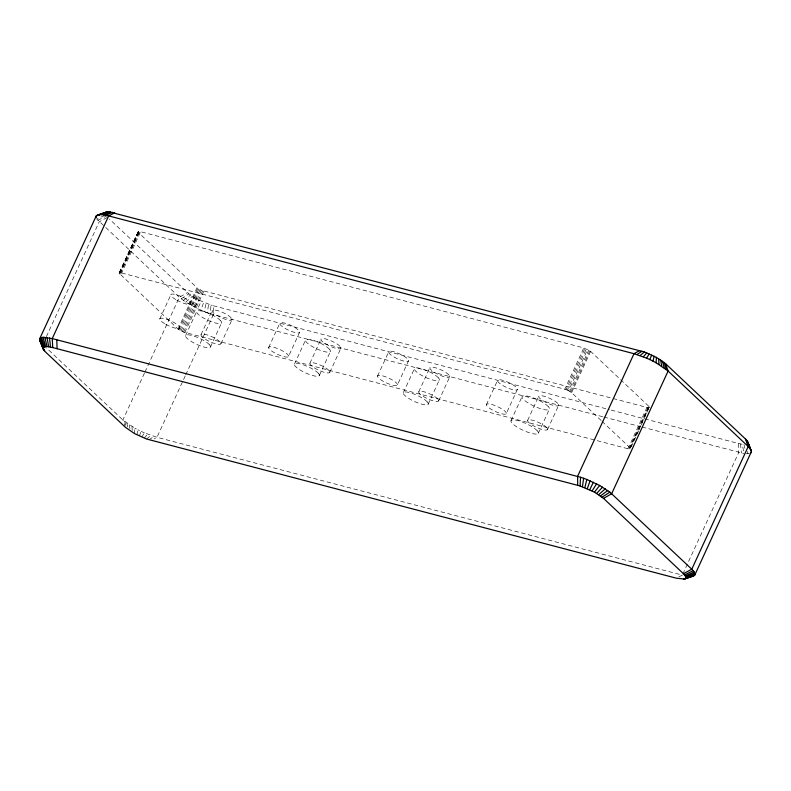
<?xml version="1.0" encoding="UTF-8"?>
<svg xmlns="http://www.w3.org/2000/svg" width="791" height="791" viewBox="0 0 791 791"><rect width="100%" height="100%" fill="white"/><g stroke="black" fill="none" stroke-linecap="round" stroke-linejoin="round"><path stroke-width="0.59" stroke-dasharray="3.96 2.97" d="M602.643 416.709L210.475 313.76L210.9 305.039L198.867 300.096L188.901 293.856L109.336 218.988M134.569 433.616L134.895 428.218L122.892 419.972L46.353 347.842M210.475 313.76L207.371 312.732L208.567 304.268M136.892 434.842L137.99 429.859L134.895 428.218M207.371 312.732L204.157 311.535L206.164 303.368M204.157 311.535L200.884 310.191L203.712 302.36M139.285 436.009L141.194 431.421L137.99 429.859M46.382 336.679L99.221 221.796L107.546 217.288M649.342 406.811L629.814 449.001L627.965 448.744L183.621 332.121L178.015 329.036L119.134 273.152L138.138 231.842L139.631 231.456L583.807 347.921L590.63 351.382L649.342 406.811L639.227 429.592M119.134 273.152L138.316 231.545M119.303 273.607L138.138 231.842M119.322 272.855L138.83 231.417M119.787 274.161L138.791 232.851L138.296 232.297M119.827 272.727L120.637 272.766L139.631 231.456M120.637 272.766L121.676 272.984L140.679 231.674M159.742 319.04L170.826 294.924M144.437 373.125L122.892 419.972L125.097 426.28M144.951 372.007L179.33 297.278L187.437 292.591M178.015 329.036L197.018 287.726L138.791 232.851M178.806 329.679L197.799 288.369L197.018 287.726M179.834 330.351L198.828 289.041L197.799 288.369M181.03 331.014L200.034 289.704L198.828 289.041M182.326 331.617L201.329 290.307L646.959 407.434L649.5 407.256M183.621 332.121L202.625 290.811M184.837 332.497L203.831 291.187M185.618 335.513L196.712 311.397M201.003 334.722L212.087 310.606M185.213 375.952L156.994 437.294L154.156 438.886M185.727 374.835L213.422 314.61L213.293 305.721L210.9 305.039M210.426 347.061L221.52 322.946M220.936 343.749L232.03 319.633M268.614 347.605L279.707 323.489M288.636 356.207L288.31 355.317A10.945 2.67 24.7 0 0 273.696 347.259A10.945 2.67 24.7 0 0 271.481 350.897L273.548 352.252A10.945 2.67 24.7 0 0 288.636 356.207L299.72 332.091L299.403 331.202A10.945 2.67 24.7 0 0 284.79 323.143A10.945 2.67 24.7 0 0 282.575 326.782L284.641 328.127A10.945 2.67 24.7 0 0 299.72 332.091M294.489 364.078L305.583 339.962M309.874 363.287L320.968 339.171M319.307 375.616L330.391 351.501M329.817 372.314L340.911 348.198M377.495 376.16L388.589 352.044M397.507 384.762L397.191 383.872A10.945 2.67 24.7 0 0 382.567 375.824A10.945 2.67 24.7 0 0 380.362 379.462L382.419 380.807A10.945 2.67 24.7 0 0 397.507 384.762L408.601 360.647L408.285 359.757A10.945 2.67 24.7 0 0 393.661 351.698A10.945 2.67 24.7 0 0 391.456 355.347L393.513 356.692A10.945 2.67 24.7 0 0 408.601 360.647M403.37 392.643L414.464 368.527M418.755 391.842L429.839 367.726M428.178 404.181L439.272 380.066M438.698 400.869L449.782 376.753M486.366 404.725L497.46 380.609M506.388 413.327L506.062 412.437A10.945 2.67 24.7 0 0 491.448 404.379A10.945 2.67 24.7 0 0 489.243 408.018L491.3 409.372A10.945 2.67 24.7 0 0 506.388 413.327L517.472 389.212L517.156 388.322A10.945 2.67 24.7 0 0 502.542 380.263A10.945 2.67 24.7 0 0 500.327 383.902L502.394 385.257A10.945 2.67 24.7 0 0 517.472 389.212M511.006 420.624L522.1 396.509M527.627 420.407L538.72 396.291M538.295 433.32L549.389 409.204M121.676 272.984L564.804 389.231L583.807 347.921M547.57 429.434L558.664 405.318M564.804 389.231L566.02 389.597L585.014 348.287M566.02 389.597L567.315 390.111L586.309 348.801M601.19 420.545L571.626 392.692L568.61 390.714L587.604 349.404M569.807 391.377L588.811 350.067M570.835 392.049L589.839 350.739M571.626 392.692L590.63 351.382M627.965 448.744L646.959 407.434M629.003 448.962L648.007 407.652M638.713 430.709L630.318 448.873L629.854 447.568L648.857 406.258M682.841 573.989L738.754 452.412L738.27 443.435L610.603 409.946M104.511 215.577L96.779 218.988L179.33 297.278L185.697 302.162L197.621 308.727L201.27 301.262M194.418 307.165L198.867 300.096M141.737 437.107L144.456 432.885L156.994 437.294L682.326 575.106L678.302 577.153M191.323 305.534L196.554 298.869M144.189 438.115L147.719 434.229M188.406 303.853L194.359 297.614M185.697 302.162L192.332 296.338M146.592 439.015L150.943 435.426M183.255 300.481L190.502 295.083M148.926 439.786L154.047 436.454M181.119 298.85L188.901 293.856M97.807 220.333L106.389 216.101M746.15 453.718L749.463 453.49M738.27 443.435L742.344 444.285L743.56 451.196M642.045 427.041L743.965 453.5M213.293 305.721L609.406 409.629M603.84 417.025L640.848 426.735M197.621 308.727L200.884 310.191M141.194 431.421L144.456 432.885M567.315 390.111L568.61 390.714M200.034 289.704L201.329 290.307M602.08 421.395L629.854 447.568M124.691 421.534L126.55 427.427M747.337 451.394L747.989 453.718M126.827 423.175L128.528 429.829M743.985 444.453L745.063 449.08M129.269 424.846L130.357 431.085M740.495 443.959L741.493 453.055M131.978 426.547L132.384 432.361M175.76 299.571L173.704 298.227A10.945 2.67 24.7 0 1 175.909 294.578A10.945 2.67 24.7 0 1 190.532 302.637L190.849 303.526A10.945 2.67 24.7 0 1 175.76 299.571M164.666 323.687L162.61 322.342A10.945 2.67 24.7 0 1 164.815 318.694A10.945 2.67 24.7 0 1 179.438 326.752L179.755 327.642A10.945 2.67 24.7 0 1 164.666 323.687M557.754 403.44L556.35 402.204A10.945 2.67 24.7 0 0 543.308 396.044A10.945 2.67 24.7 0 0 539.62 398.17L541.034 399.406A10.945 2.67 24.7 0 0 554.076 405.565A10.945 2.67 24.7 0 0 557.754 403.44M546.67 427.555L545.256 426.319A10.945 2.67 24.7 0 0 532.214 420.159A10.945 2.67 24.7 0 0 528.536 422.285L529.94 423.521A10.945 2.67 24.7 0 0 542.982 429.681A10.945 2.67 24.7 0 0 546.67 427.555M448.883 374.885L447.479 373.639A10.945 2.67 24.7 0 0 434.427 367.479A10.945 2.67 24.7 0 0 430.749 369.605L432.153 370.85A10.945 2.67 24.7 0 0 445.204 377A10.945 2.67 24.7 0 0 448.883 374.885M437.789 399L436.385 397.754A10.945 2.67 24.7 0 0 423.333 391.594A10.945 2.67 24.7 0 0 419.655 393.72L421.059 394.966A10.945 2.67 24.7 0 0 434.111 401.116A10.945 2.67 24.7 0 0 437.789 399M340.001 346.32L338.597 345.074A10.945 2.67 24.7 0 0 325.556 338.924A10.945 2.67 24.7 0 0 321.868 341.04L323.282 342.285A10.945 2.67 24.7 0 0 336.323 348.445A10.945 2.67 24.7 0 0 340.001 346.32M328.908 370.435L327.504 369.189A10.945 2.67 24.7 0 0 314.462 363.039A10.945 2.67 24.7 0 0 310.784 365.155L312.188 366.401A10.945 2.67 24.7 0 0 325.23 372.561A10.945 2.67 24.7 0 0 328.908 370.435M231.13 317.755L229.726 316.519A10.945 2.67 24.7 0 0 216.675 310.359A10.945 2.67 24.7 0 0 212.997 312.485L214.401 313.72A10.945 2.67 24.7 0 0 227.452 319.88A10.945 2.67 24.7 0 0 231.13 317.755M220.036 341.87L218.632 340.634A10.945 2.67 24.7 0 0 205.581 334.474A10.945 2.67 24.7 0 0 201.903 336.6L203.307 337.836A10.945 2.67 24.7 0 0 216.358 343.996A10.945 2.67 24.7 0 0 220.036 341.87M548.45 406.742L546.64 405.061A15.049 3.668 24.7 0 0 528.843 396.439A15.049 3.668 24.7 0 0 523.039 398.971L524.838 400.642A15.049 3.668 24.7 0 0 542.646 409.273A15.049 3.668 24.7 0 0 548.45 406.742M537.356 430.858L535.556 429.177A15.049 3.668 24.7 0 0 517.749 420.555A15.049 3.668 24.7 0 0 511.945 423.086L513.745 424.757A15.049 3.668 24.7 0 0 531.552 433.389A15.049 3.668 24.7 0 0 537.356 430.858M438.412 377.831L436.78 376.298A13.684 3.332 24.7 0 0 420.594 368.458A13.684 3.332 24.7 0 0 415.315 370.761L416.956 372.284A13.684 3.332 24.7 0 0 433.142 380.125A13.684 3.332 24.7 0 0 438.412 377.831M427.328 401.947L425.687 400.414A13.684 3.332 24.7 0 0 409.501 392.573A13.684 3.332 24.7 0 0 404.221 394.877L405.862 396.4A13.684 3.332 24.7 0 0 422.048 404.241A13.684 3.332 24.7 0 0 427.328 401.947M329.54 349.266L327.899 347.743A13.684 3.332 24.7 0 0 311.713 339.893A13.684 3.332 24.7 0 0 306.443 342.196L308.075 343.719A13.684 3.332 24.7 0 0 324.261 351.57A13.684 3.332 24.7 0 0 329.54 349.266M318.447 373.382L316.805 371.859A13.684 3.332 24.7 0 0 300.62 364.008A13.684 3.332 24.7 0 0 295.35 366.312L296.991 367.835A13.684 3.332 24.7 0 0 313.177 375.685A13.684 3.332 24.7 0 0 318.447 373.382M220.659 320.701L219.028 319.178A13.684 3.332 24.7 0 0 202.842 311.338A13.684 3.332 24.7 0 0 197.562 313.641L199.203 315.164A13.684 3.332 24.7 0 0 215.389 323.005A13.684 3.332 24.7 0 0 220.659 320.701M209.566 344.817L207.934 343.294A13.684 3.332 24.7 0 0 191.748 335.453A13.684 3.332 24.7 0 0 186.468 337.757L188.11 339.28A13.684 3.332 24.7 0 0 204.296 347.12A13.684 3.332 24.7 0 0 209.566 344.817"/><path stroke-width="1.19" d="M684.492 579.032L685.797 578.211L685.837 576.807L683.454 573.712L603.563 498.409L594.446 492.131L580.1 485.961L580.525 477.24L52.246 338.588L43.011 337.282L40.46 337.945L39.55 339.448L43.189 348.94L45.562 352.035L125.462 427.338L134.569 433.616L146.592 439.015L676.295 578.181L684.492 579.032L694.775 575.087L751.45 451.552L747.811 442.06L745.438 438.965L665.538 363.662L656.431 357.384L644.408 351.985L109 211.8L106.508 211.968L96.225 215.913L39.787 338.597L43.189 348.94M751.262 450.524L748.207 446.51L668.108 371.028L656.105 362.782L656.431 357.384M582.433 486.732L583.629 478.268L580.525 477.24M656.105 362.782L653.01 361.141L654.108 356.158M584.836 487.632L586.843 479.465L583.629 478.268M105.025 213.422L106.508 211.968M586.843 479.465L599.677 485.466L609.881 492.15L691.779 569.204L694.221 572.012L694.775 575.087L685.797 578.211M587.288 488.64L590.116 480.809M653.01 361.141L649.807 359.579L651.715 354.991M589.73 489.738L593.379 482.273M592.133 490.904L596.582 483.835M97.965 214.816L101.278 214.598L108.674 215.894L634.006 353.706L646.544 358.115L649.263 353.893M594.446 492.131L599.677 485.466M643.281 356.771L646.811 352.885M596.641 493.386L602.594 487.147M43.228 347.536L47.015 346.547L52.73 347.565L580.1 485.961M750.54 453.055L751.213 452.403M598.668 494.662L605.303 488.838M640.057 355.574L644.408 351.985M600.498 495.917L607.745 490.519M636.953 354.546L642.074 351.214M602.099 497.144L609.881 492.15M603.563 498.409L611.67 493.722L668.108 371.028L665.538 363.662M639.682 350.532L634.006 353.706L577.578 476.39L577.707 485.279M683.454 573.712L691.779 569.204L748.207 446.51L745.438 438.965M114.705 212.819L108.674 215.894L52.246 338.588L52.73 347.565M684.611 574.899L693.193 570.667M105.945 215.251L112.49 212.295M685.382 575.907L694.221 572.012M685.837 576.807L694.834 573.208M103.463 214.816L110.631 211.968M685.975 577.578L695.022 574.246M101.278 214.598L109 211.8M105.203 212.789L96.225 215.913L96.166 217.792M99.439 214.598L107.616 211.8M683.384 579.2L693.035 576.184M96.888 215.261L105.707 212.304M685.293 578.696L694.112 575.739M689.722 576.402L691.561 576.402M646.544 358.115L649.807 359.579M39.738 340.476L43.643 349.84M747.357 441.16L750.649 449.328M751.45 451.552L747.811 442.06M39.55 339.448L43.05 348.169M746.585 440.152L749.631 447.983M41.804 344.134L44.415 350.848M747.772 443.464L749.057 446.816M40.46 337.945L43.723 347.051M41.537 337.51L44.533 346.715M664.074 362.397L666.309 369.466M43.011 337.282L45.641 346.547M662.472 361.171L664.173 367.825M44.85 337.282L47.015 346.547M47.035 337.5L48.656 346.715M660.643 359.915L661.731 366.154M49.507 337.945L50.505 347.041M658.616 358.639L659.022 364.453M56.794 339.784L57.1 348.712"/></g></svg>
